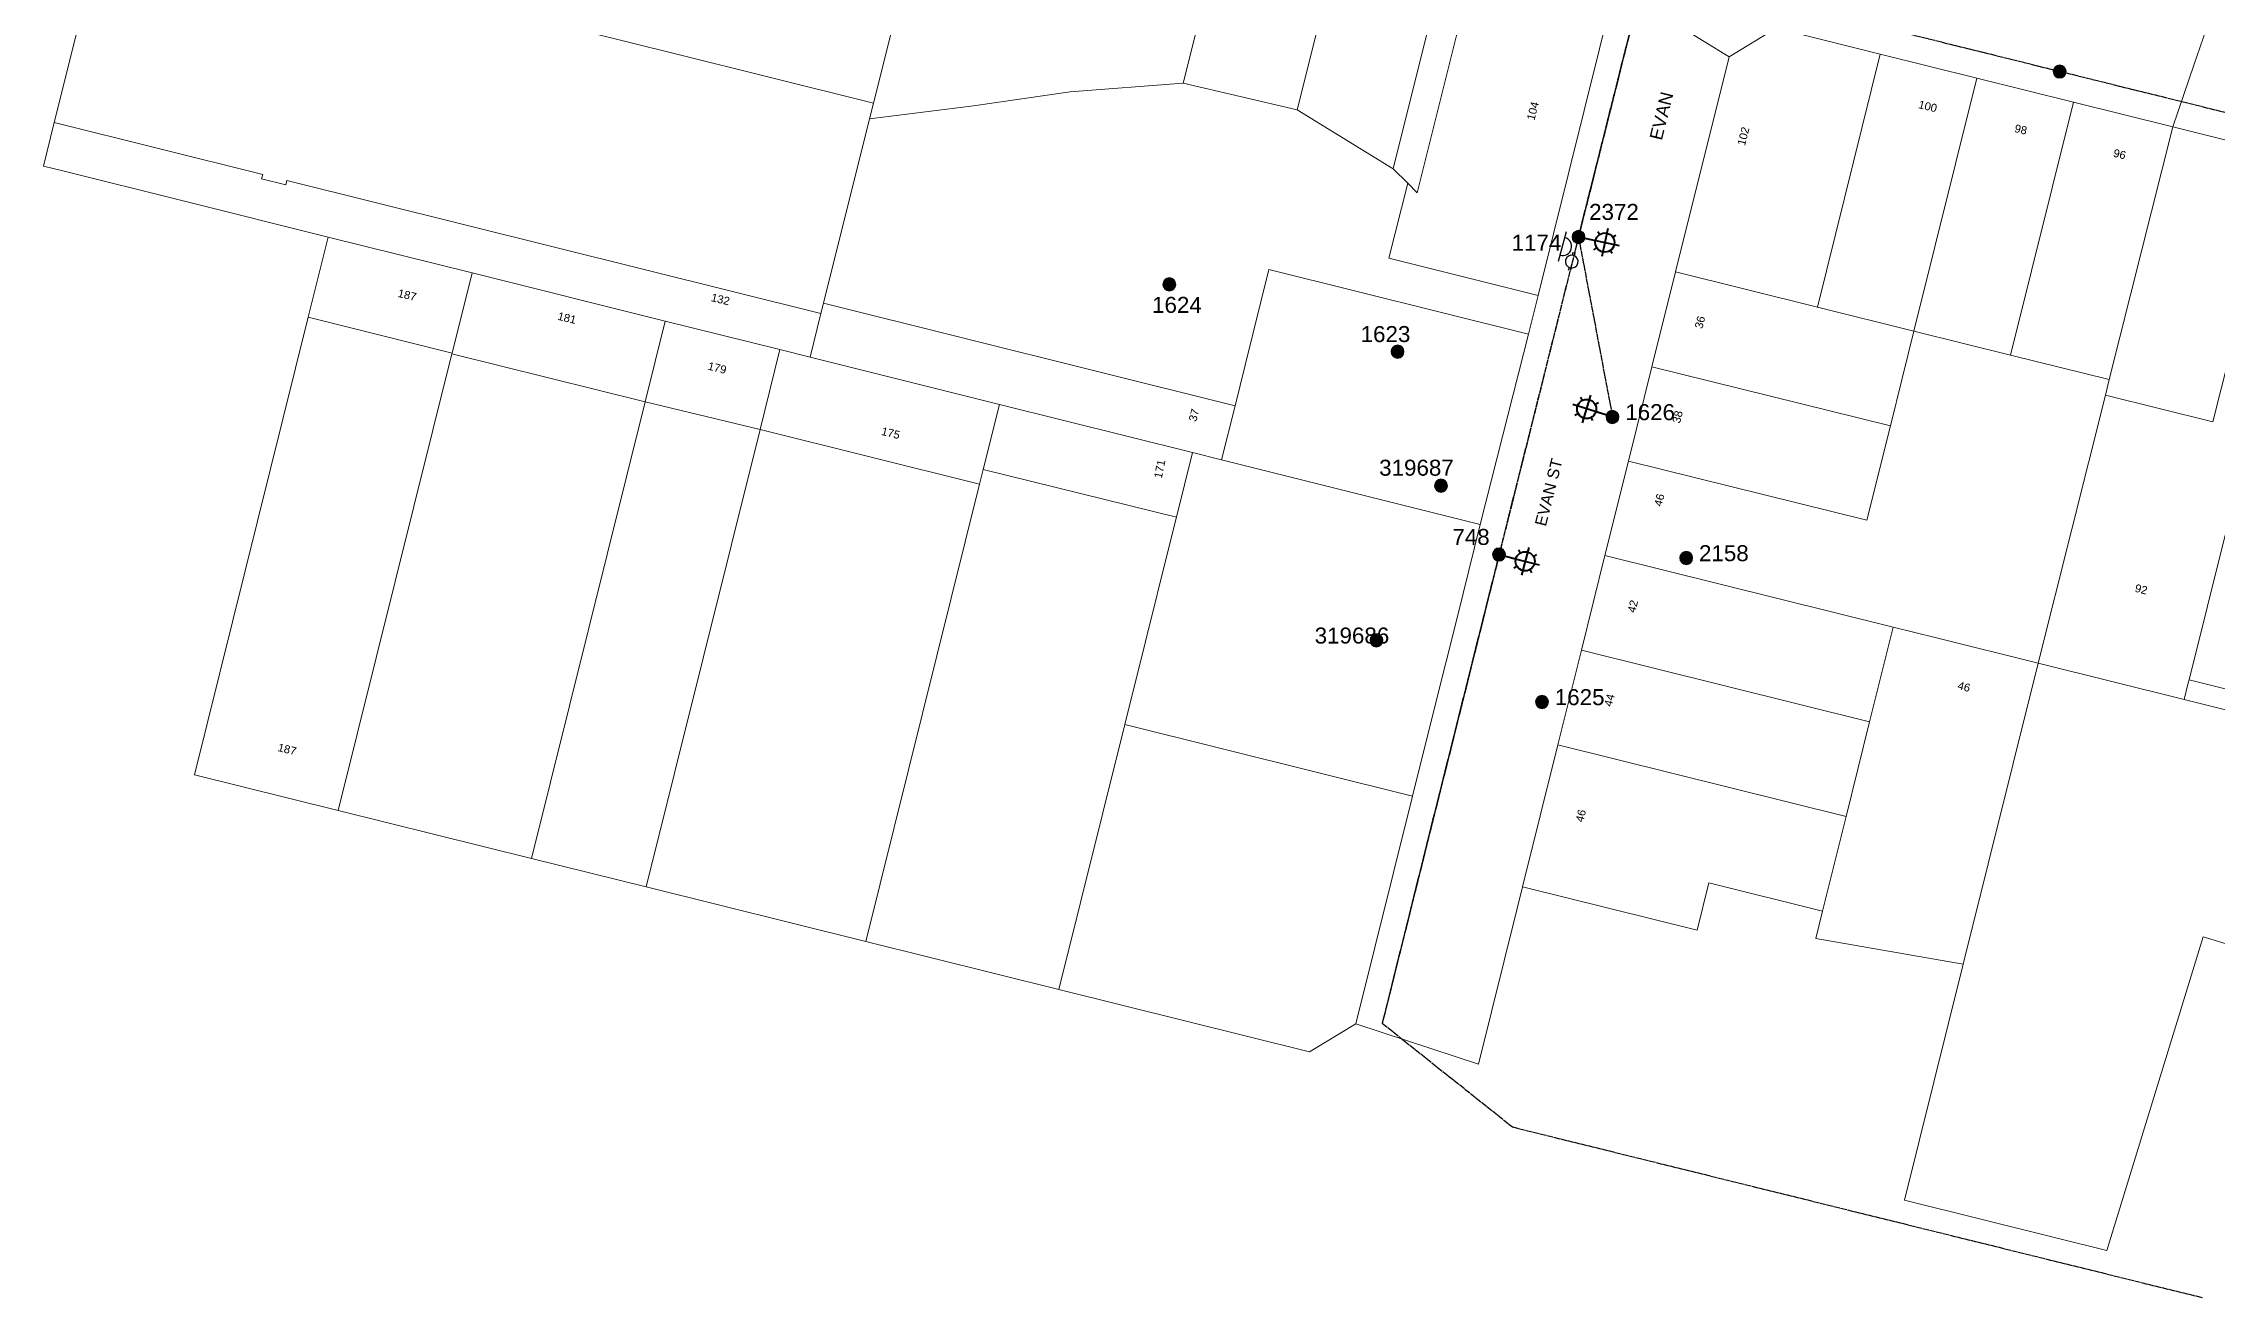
# Model space of a CAD drawing. Header units: metres. Extents: x 286890 to 287414, y 6262219 to 6262662.
# Drawn here: x 286890 to 287229.5, y 6262226.2 to 6262422.2 of the extents above; entities that cross this region are included whole.
import ezdxf
from ezdxf.enums import TextEntityAlignment as Align

# ---------------------------------------------------------------- set-up
doc = ezdxf.new("R2010")
doc.units = ezdxf.units.M
doc.linetypes.add('Cable Exist OH', pattern=[1, 1, 0])
doc.layers.get('0').update_dxf_attribs({"color": 6})
for name, color, linetype in [('_User Miscellaneous1', 7, 'Continuous'), ('Equip_SP_HV_EXT', 7, 'Continuous'), ('Equip_SP_LV_EXT', 7, 'Continuous'), ('Equip_SP_SL_EXT', 7, 'Continuous'), ('Mains_HV_EXT', 7, 'Continuous'), ('Mains_LV_EXT', 7, 'Continuous'), ('Mains_SL_EXT', 7, 'Continuous'), ('SupportsOH_SP_TR_HV_LV_SL_EXT', 7, 'Continuous')]:
    doc.layers.add(name, color=color, linetype=linetype)
for name, color, linetype, lineweight in [('Cadastre Buildings_SP_EXT', 9, 'Continuous', 5), ('Cadastre Land Parcels_SP_EXT', 9, 'Continuous', 5), ('Cadastre Roads_SP_EXT', 9, 'Continuous', 5)]:
    doc.layers.add(name, color=color, linetype=linetype, lineweight=lineweight)
doc.styles.add('iecARIAL', font='arial.ttf', dxfattribs={"height": 2})
doc.styles.add('POLE_LABEL', font='arial.ttf')
doc.styles.get("Standard").update_dxf_attribs({"font": 'arial.ttf'})

# ---------------------------------------------------------------- blocks, each defined once
blk = doc.blocks.new('LV_OH_LINKS_OPEN_EXT')
for p, q in [((-0.17, 4.97), (-0.17, 5.46)), ((0.17, 4.97), (0.17, 5.46)), ((-0.17, 3), (-0.17, 2.5)), ((0.17, 3), (0.17, 2.5))]:
    blk.add_line(p, q)
blk.add_lwpolyline([(0, 2.99, 1), (0, 4.98, 1)], format="xyb", close=True)
at = {"flags": 9}
for tag, p in [('ACTUAL_STATUS', (0, 0)), ('CONSTRUCTED_VOLTAGE', (0, -0.2)), ('OPERATING_VOLTAGE', (0, -0.6)), ('ORIENTATION', (0, -0.8)), ('OWNED_BY', (0, -1)), ('STATE', (0, -1.2)), ('SWITCH_TYPE', (0, -1.4)), ('NO_PHASES', (0, -0.4)), ('USAGE', (0, -1.6)), ('LEGEND', (0, -1.8)), ('NOTES', (0, -2))]:
    blk.add_attdef(tag, text='', height=0.2, dxfattribs=at).set_placement(p, align=Align.MIDDLE_LEFT)
at = {"flags": 1}
blk.add_attdef('Z', (0, 0), '', height=0.2, dxfattribs=at)
blk = doc.blocks.new('SL_LANTERN_EXT')
at = {"lineweight": 40}
for p, q in [((-2.25, 4.22), (2.25, 4.22)), ((-1.46, 5.68), (-1.06, 5.28)), ((0, 1.97), (0, 6.47)), ((1.46, 5.68), (1.06, 5.28)), ((-1.46, 2.76), (-1.06, 3.16)), ((0, 0), (0, 2.72)), ((1.46, 2.76), (1.06, 3.16))]:
    blk.add_line(p, q, dxfattribs=at)
blk.add_circle((0, 4.22), 1.5, dxfattribs=at)
at = {"style": 'iecARIAL', "flags": 8}
blk.add_attdef('ASSET_NUM', (1.5, 1.5), '', height=2.5, dxfattribs=at)
for tag, p, height, flags in [('OPERATING_VOLTAGE', (0.98, -1.65), 0.2, 9), ('ORIENTATION', (0.98, -1.85), 0.2, 9), ('OWNED_BY', (0.98, -2.05), 0.2, 9), ('STATE', (0.98, -2.25), 0.2, 9), ('CONSTRUCTED_VOLTAGE', (0.98, -0.65), 0.2, 9), ('CONTROL_TYPE', (0.98, -0.85), 0.2, 9), ('LANTERN_PURPOSE', (0.98, -1.05), 0.2, 9), ('LANTERN_TYPE', (0.98, -1.25), 0.2, 9), ('NO_PHASES', (0.98, -1.45), 0.2, 9), ('USAGE', (0.98, -2.45), 0.2, 9), ('CEXIST', (0.98, -2.65), 0.2, 9), ('CNEW', (0.98, -2.85), 0.2, 9), ('CNUMBER', (0.98, -3.05), 0.2, 9), ('CREMOVE', (0.98, -3.25), 0.2, 9), ('CREPLACE', (0.98, -3.45), 0.2, 9), ('LNUMBER', (2.18, -3.25), 2.5, 8), ('LKINGHEIGHT', (0.98, -3.65), 0.2, 9), ('LBRACKET', (0.98, -3.85), 0.2, 9), ('LBRACKETVOCAB', (0.98, -4.05), 0.2, 9), ('LCATEGORY', (0.98, -4.25), 0.2, 9), ('LCHARGE1', (0.98, -4.45), 0.2, 9), ('LCHARGE1PERCENT', (0.98, -4.65), 0.2, 9), ('LCHARGE2', (0.98, -4.85), 0.2, 9), ('LCHARGE2PERCENT', (0.98, -5.05), 0.2, 9), ('LCHARGE3', (0.98, -5.25), 0.2, 9), ('LCHARGE3PERCENT', (0.98, -5.45), 0.2, 9), ('LEXIST', (0.98, -5.65), 0.2, 9), ('LLAMP', (0.98, -5.85), 0.2, 9), ('LLAMPVOCAB', (0.98, -6.05), 0.2, 9), ('LMAST', (0.98, -6.25), 0.2, 9), ('LMASTVOCAB', (0.98, -6.45), 0.2, 9), ('LNEW', (0.98, -6.65), 0.2, 9), ('LANTNUMBER', (0.98, -6.85), 0.2, 9), ('STREETNAME', (0.98, -9.25), 0.2, 9), ('SUBURB', (0.98, -9.45), 0.2, 1), ('LOUTREACH', (0.98, -7.25), 0.2, 9), ('LOUTREACHVOCAB', (0.98, -7.45), 0.2, 9), ('LRATECODE', (0.98, -7.65), 0.2, 9), ('LREMOVE', (0.98, -7.85), 0.2, 9), ('LREPLACE', (0.98, -8.05), 0.2, 9), ('LTYPE', (0.98, -8.25), 0.2, 9), ('LTYPEVOCAB', (0.98, -8.45), 0.2, 9), ('LEGEND', (0.98, -8.65), 0.2, 9), ('LOCATION', (0.98, -8.85), 0.2, 9), ('NOTES', (0.98, -9.05), 0.2, 9)]:
    blk.add_attdef(tag, p, '', height=height, dxfattribs=dict(flags=flags))
blk = doc.blocks.new('POLE_EXT')
blk.add_hatch(color=256).paths.add_polyline_path([(-1, 0, 1), (1, 0, 1)])
blk.add_lwpolyline([(-1, 0, 1), (1, 0, 1)], format="xyb", close=True)
for tag, height, flags, p in [('pNumber', 2.5, 8, (-17.84, 2.07)), ('OWNED_BY', 0.2, 9, (1.35, -0.4)), ('SPECIAL_USE', 0.2, 9, (1.35, -0.8)), ('STATE', 0.2, 9, (1.35, -1)), ('cLV', 0.2, 9, (1.35, -1.4)), ('hDepth', 0.2, 9, (1.35, -1.6)), ('hDia', 0.2, 9, (1.35, -1.8)), ('cHV', 0.2, 9, (1.35, -2)), ('cLinedev', 0.2, 9, (1.35, -3.4)), ('PARENT', 0.2, 9, (1.35, -0.6)), ('USAGE', 0.2, 9, (1.35, -1.2)), ('LBRACKET', 0.2, 9, (1.35, -2.2)), ('LExisting', 0.2, 9, (1.35, -2.4)), ('LANTNUMBER', 0.2, 9, (1.35, -2.6)), ('LOther', 0.2, 9, (1.35, -2.8)), ('LRemove', 0.2, 9, (1.35, -3)), ('LEGEND', 0.2, 9, (1.35, -3.2)), ('pExisting', 0.2, 9, (1.35, -3.8)), ('pFooting', 0.2, 9, (1.35, -4.4)), ('pNew', 0.2, 9, (1.35, -4.6)), ('pRelocate', 0.2, 9, (1.35, -5)), ('pRemove', 0.2, 9, (1.35, -5.2)), ('pReplace', 0.2, 9, (1.35, -5.4)), ('pStay', 0.2, 9, (1.35, -5.6)), ('pType', 0.2, 9, (1.35, -5.8)), ('cspan', 0.2, 9, (1.35, -6)), ('STREETNAME', 0.2, 9, (1.35, -6.2)), ('SUBURB', 0.2, 9, (1.35, -6.4)), ('LOCATION', 0.2, 9, (1.35, -3.6)), ('PFNUMBER', 0.2, 9, (1.35, -4)), ('NEWPFNUMBER', 0.2, 9, (1.35, -4.2)), ('NOTES', 0.2, 9, (1.35, -6.6)), ('MAINTAINED_BY', 0.2, 9, (1.36, -6.81)), ('OPERATED_BY', 0.2, 9, (1.36, -7.01))]:
    blk.add_attdef(tag, text='', height=height, dxfattribs=dict(flags=flags)).set_placement(p, align=Align.MIDDLE_LEFT)
at = {"style": 'POLE_LABEL'}
for tag, height, flags, p in [('STRUCTURE_PLANT_NUMBER', 0.2, 9, (1.35, 0.03)), ('ASSET_NUM', 2.5, 8, (2, 2)), ('STREET_CODE', 0.2, 9, (1.35, -0.2))]:
    blk.add_attdef(tag, text='', height=height, dxfattribs=dict(at, flags=flags)).set_placement(p, align=Align.MIDDLE_LEFT)
at = {"flags": 1}
blk.add_attdef('Z', (1.35, -7.33), '', height=0.2, dxfattribs=at)
blk = doc.blocks.new('HV_USL_CLOSED_EXT')
blk.add_line((2.4, 5.5), (-2.4, 5.5))
blk.add_lwpolyline([(1.44, 5.5, 0.414214), (0, 6.94, 0.414214), (-1.44, 5.5)], format="xyb")
for tag, height, flags, p in [('STREET_CODE', 0.2, 9, (1.5, 0)), ('ASSET_NUM', 2.5, 8, (2, 2)), ('ACTUAL_STATUS', 0.2, 9, (1.5, -0.2)), ('CONSTRUCTED_VOLTAGE', 0.2, 9, (1.5, -0.4)), ('OPERATING_VOLTAGE', 0.2, 9, (1.5, -0.8)), ('ORIENTATION', 0.2, 9, (1.5, -1)), ('OWNED_BY', 0.2, 9, (1.5, -1.2)), ('OPERATED_BY', 0.2, 9, (1.5, -1.4)), ('STATE', 0.2, 9, (1.5, -1.8)), ('SWITCH_TYPE', 0.2, 9, (1.5, -2)), ('STREETNAME', 0.2, 9, (1.5, -2.8)), ('SUBURB', 0.2, 9, (1.5, -3)), ('NO_PHASES', 0.2, 9, (1.5, -0.6)), ('MAINTAINED_BY', 0.2, 9, (1.5, -1.6)), ('USAGE', 0.2, 9, (1.5, -2.2)), ('LEGEND', 0.2, 9, (1.5, -2.4)), ('LOCATION', 0.2, 9, (1.5, -2.6)), ('NOTES', 0.2, 9, (1.5, -3.2)), ('LABEL_ALIGNMENT', 0.2, 9, (1.5, -3.4)), ('Z', 0.2, 1, (1.5, -3.6))]:
    blk.add_attdef(tag, text='', height=height, dxfattribs=dict(flags=flags)).set_placement(p, align=Align.MIDDLE_LEFT)

msp = doc.modelspace()

# ---------------------------------------------------------------- linework, layer by layer
at = {"layer": 'Cadastre Buildings_SP_EXT', "color": 7, "linetype": 'Continuous'}
for points in [[(287019.03, 6262410.43), (287019.64, 6262412.87), (287003.13, 6262416.99), (286988.9, 6262420.55), (286975.29, 6262423.95), (286960.5, 6262427.64), (286945.71, 6262431.33), (286931.33, 6262434.92), (286916.14, 6262438.71), (286927.22, 6262483.07), (286910.95, 6262487.13), (286891.66, 6262409.87), (286924.22, 6262401.75), (286924.05, 6262401.07), (286927.84, 6262400.12), (286928.01, 6262400.8), (287011.44, 6262380), (287011.84, 6262381.62), (287019.03, 6262410.43)], [(287121.97, 6262376.77), (287123.48, 6262382.86), (287100.19, 6262388.67), (287103.11, 6262400.37), (287100.82, 6262402.65), (287085.84, 6262411.86), (287068.03, 6262416.04), (287050.4, 6262414.66), (287035.25, 6262412.47), (287019.03, 6262410.43), (287011.84, 6262381.62), (287076.14, 6262365.59), (287077.72, 6262371.92), (287081.44, 6262386.88), (287121.97, 6262376.77)], [(287121.97, 6262376.77), (287081.44, 6262386.88), (287077.72, 6262371.92), (287076.14, 6262365.59), (287074.04, 6262357.16), (287114.45, 6262347.06), (287117.98, 6262361.02), (287121.97, 6262376.77)], [(287036.23, 6262353.37), (287001.92, 6262361.9), (286984.13, 6262290.39), (287018.44, 6262281.86), (287036.23, 6262353.37)], [(287074.04, 6262357.16), (287069.49, 6262358.29), (287066.98, 6262348.2), (287065.85, 6262343.65), (287062.15, 6262328.77), (287058.92, 6262315.8), (287103.89, 6262304.61), (287107.26, 6262318.18), (287110.87, 6262332.68), (287114.45, 6262347.06), (287074.04, 6262357.16)], [(287058.92, 6262315.8), (287062.15, 6262328.77), (287065.85, 6262343.65), (287066.98, 6262348.2), (287036.79, 6262355.63), (287036.23, 6262353.37), (287018.44, 6262281.86), (287048.61, 6262274.37), (287058.92, 6262315.8)]]:
    msp.add_lwpolyline(points, close=True, dxfattribs=at)
at = {"layer": 'Cadastre Buildings_SP_EXT', "linetype": 'Continuous'}
for points in [[(287260.38, 6262399.79), (287245.29, 6262403.55), (287225.19, 6262322.78), (287240.27, 6262319.01), (287260.38, 6262399.79)], [(286983.96, 6262366.19), (286953.79, 6262373.72), (286936.03, 6262302.34), (286966.2, 6262294.84), (286983.96, 6262366.19)], [(287001.92, 6262361.9), (286983.96, 6262366.19), (286966.2, 6262294.84), (286984.13, 6262290.39), (287001.92, 6262361.9)], [(287259.81, 6262310.91), (287247.05, 6262314.08), (287240.75, 6262315.65), (287224.42, 6262319.71), (287201.6, 6262325.38), (287189.9, 6262278.31), (287180.73, 6262241.44), (287204.61, 6262235.5), (287212.36, 6262233.57), (287227.41, 6262282.62), (287250.98, 6262275.39), (287259.81, 6262310.91)], [(287095.03, 6262269.02), (287103.89, 6262304.61), (287058.92, 6262315.8), (287048.61, 6262274.37), (287087.75, 6262264.64), (287095.03, 6262269.02)]]:
    msp.add_lwpolyline(points, close=True, dxfattribs=at)
at = {"layer": 'Cadastre Land Parcels_SP_EXT', "color": 7, "linetype": 'Continuous'}
for points in [[(287030.72, 6262457.23), (287016.26, 6262460.84), (287001.8, 6262464.45), (286986.36, 6262468.3), (286975.29, 6262423.95), (286988.9, 6262420.55), (287003.13, 6262416.99), (287019.64, 6262412.87), (287030.72, 6262457.23)], [(287068.03, 6262416.04), (287075.52, 6262446.04), (287045.97, 6262453.42), (287030.72, 6262457.23), (287019.64, 6262412.87), (287019.03, 6262410.43), (287035.25, 6262412.47), (287050.4, 6262414.66), (287068.03, 6262416.04)], [(287093.28, 6262441.61), (287075.52, 6262446.04), (287068.03, 6262416.04), (287085.84, 6262411.86), (287093.28, 6262441.61)], [(287109.55, 6262437.55), (287093.28, 6262441.61), (287085.84, 6262411.86), (287100.82, 6262402.65), (287109.55, 6262437.55)], [(287135.5, 6262431.07), (287113.98, 6262436.44), (287104.6, 6262398.89), (287103.11, 6262400.37), (287100.19, 6262388.67), (287123.48, 6262382.86), (287135.5, 6262431.07)], [(287113.98, 6262436.44), (287109.55, 6262437.55), (287100.82, 6262402.65), (287103.11, 6262400.37), (287104.6, 6262398.89), (287113.98, 6262436.44)], [(287176.95, 6262420.56), (287160.71, 6262424.6), (287153.32, 6262420.16), (287144.97, 6262386.55), (287167.12, 6262381.03), (287176.95, 6262420.56)], [(287192.03, 6262416.81), (287176.95, 6262420.56), (287167.12, 6262381.03), (287182.21, 6262377.28), (287192.03, 6262416.81)], [(287197.29, 6262373.52), (287182.21, 6262377.28), (287192.03, 6262416.81), (287207.12, 6262413.05), (287197.29, 6262373.52)], [(287212.73, 6262369.68), (287197.29, 6262373.52), (287207.12, 6262413.05), (287222.66, 6262409.18), (287212.73, 6262369.68)], [(287182.21, 6262377.28), (287167.12, 6262381.03), (287144.97, 6262386.55), (287141.24, 6262371.7), (287178.53, 6262362.49), (287182.21, 6262377.28)], [(287076.14, 6262365.59), (287011.84, 6262381.62), (287011.44, 6262380), (287009.74, 6262373.19), (287039.33, 6262365.82), (287069.49, 6262358.29), (287074.04, 6262357.16), (287076.14, 6262365.59)], [(287197.29, 6262373.52), (287182.21, 6262377.28), (287178.53, 6262362.49), (287174.86, 6262347.7), (287137.61, 6262356.96), (287133.94, 6262342.19), (287178.95, 6262331.01), (287185.73, 6262329.32), (287201.6, 6262325.38), (287212.12, 6262367.26), (287212.73, 6262369.68), (287197.29, 6262373.52)], [(287039.33, 6262365.82), (287009.74, 6262373.19), (287005.02, 6262374.37), (287001.92, 6262361.9), (287036.23, 6262353.37), (287036.79, 6262355.63), (287039.33, 6262365.82)], [(287178.53, 6262362.49), (287141.24, 6262371.7), (287137.61, 6262356.96), (287174.86, 6262347.7), (287178.53, 6262362.49)], [(287069.49, 6262358.29), (287039.33, 6262365.82), (287036.79, 6262355.63), (287066.98, 6262348.2), (287069.49, 6262358.29)]]:
    msp.add_lwpolyline(points, close=True, dxfattribs=at)
at = {"layer": 'Cadastre Land Parcels_SP_EXT', "linetype": 'Continuous'}
for points in [[(286924.05, 6262401.07), (286924.22, 6262401.75), (286891.66, 6262409.87), (286889.96, 6262403.06), (286892.76, 6262402.36), (286911.99, 6262397.57), (286934.46, 6262391.97), (286956.94, 6262386.36), (286987.11, 6262378.84), (287005.02, 6262374.37), (287009.74, 6262373.19), (287011.44, 6262380), (286928.01, 6262400.8), (286927.84, 6262400.12), (286924.05, 6262401.07)], [(287239.46, 6262405), (287222.66, 6262409.18), (287212.73, 6262369.68), (287212.12, 6262367.26), (287228.93, 6262363.07), (287239.46, 6262405)], [(287245.29, 6262403.55), (287239.46, 6262405), (287228.93, 6262363.07), (287212.12, 6262367.26), (287201.6, 6262325.38), (287224.42, 6262319.71), (287225.01, 6262322.08), (287225.19, 6262322.78), (287245.29, 6262403.55)], [(286956.94, 6262386.36), (286934.46, 6262391.97), (286931.34, 6262379.43), (286953.82, 6262373.84), (286956.94, 6262386.36)], [(286987.11, 6262378.84), (286956.94, 6262386.36), (286953.82, 6262373.84), (286953.79, 6262373.72), (286983.96, 6262366.19), (286987.11, 6262378.84)], [(286953.79, 6262373.72), (286953.82, 6262373.84), (286931.34, 6262379.43), (286913.55, 6262307.92), (286936.03, 6262302.34), (286953.79, 6262373.72)], [(287005.02, 6262374.37), (286987.11, 6262378.84), (286983.96, 6262366.19), (287001.92, 6262361.9), (287005.02, 6262374.37)], [(287178.95, 6262331.01), (287133.94, 6262342.19), (287130.27, 6262327.4), (287175.28, 6262316.22), (287178.95, 6262331.01)], [(287201.6, 6262325.38), (287185.73, 6262329.32), (287178.95, 6262331.01), (287175.28, 6262316.22), (287171.6, 6262301.43), (287167.92, 6262286.63), (287166.86, 6262282.33), (287189.9, 6262278.31), (287201.6, 6262325.38)], [(287175.28, 6262316.22), (287130.27, 6262327.4), (287126.59, 6262312.61), (287171.6, 6262301.43), (287175.28, 6262316.22)], [(287247.81, 6262317.12), (287240.27, 6262319.01), (287225.19, 6262322.78), (287225.01, 6262322.08), (287224.42, 6262319.71), (287240.75, 6262315.65), (287247.05, 6262314.08), (287247.81, 6262317.12)], [(287171.6, 6262301.43), (287126.59, 6262312.61), (287121.07, 6262290.42), (287148.34, 6262283.64), (287150.17, 6262291.04), (287167.92, 6262286.63), (287171.6, 6262301.43)]]:
    msp.add_lwpolyline(points, close=True, dxfattribs=at)
at = {"layer": 'Cadastre Roads_SP_EXT', "linetype": 'Continuous'}
for points in [[(287190.39, 6262438.12), (287159.86, 6262445.69), (287160.28, 6262435.18), (287160.71, 6262424.6), (287176.95, 6262420.56), (287192.03, 6262416.81), (287207.12, 6262413.05), (287222.66, 6262409.18), (287226.01, 6262418.99), (287229.25, 6262428.48), (287207.9, 6262433.78), (287190.39, 6262438.12)], [(287153.32, 6262420.16), (287145.55, 6262424.91), (287135.5, 6262431.07), (287123.48, 6262382.86), (287121.97, 6262376.77), (287117.98, 6262361.02), (287114.45, 6262347.06), (287110.87, 6262332.68), (287107.26, 6262318.18), (287103.89, 6262304.61), (287095.03, 6262269.02), (287103.09, 6262266.36), (287114.18, 6262262.69), (287120.23, 6262287.02), (287121.07, 6262290.42), (287126.59, 6262312.61), (287130.27, 6262327.4), (287133.94, 6262342.19), (287137.61, 6262356.96), (287141.24, 6262371.7), (287144.97, 6262386.55), (287153.32, 6262420.16)]]:
    msp.add_lwpolyline(points, close=True, dxfattribs=at)
at = {"layer": 'Mains_HV_EXT', "linetype": 'Cable Exist OH'}
for points in [[(287140.37, 6262434.12), (287129.8, 6262391.98)], [(287372.33, 6262376.37), (287176.51, 6262424.89)], [(287129.8, 6262391.98), (287099.14, 6262269.1), (287119.49, 6262252.88), (287227.27, 6262226.22)]]:
    msp.add_lwpolyline(points, dxfattribs=at)
at = {"layer": 'Mains_LV_EXT', "linetype": 'Cable Exist OH'}
for points in [[(287129.8, 6262391.98), (287140.37, 6262434.12)], [(287129.8, 6262391.98), (287117.38, 6262342.35)], [(287117.38, 6262342.35), (287106.18, 6262297.48), (287099.14, 6262269.1)]]:
    msp.add_lwpolyline(points, dxfattribs=at)
at = {"layer": 'Mains_SL_EXT', "linetype": 'Cable Exist OH'}
for points in [[(287140.37, 6262434.12), (287129.8, 6262391.98)], [(287129.8, 6262391.98), (287117.38, 6262342.35)], [(287129.8, 6262391.98), (287135.11, 6262363.85)], [(287117.38, 6262342.35), (287106.18, 6262297.48)]]:
    msp.add_lwpolyline(points, dxfattribs=at)

# ---------------------------------------------------------------- block references
at = {"layer": 'Equip_SP_HV_EXT'}
ref = msp.add_blockref('HV_USL_CLOSED_EXT', (287121.99, 6262391.98), dxfattribs=dict(at, rotation=254.5338670221394))
ref.add_attrib('ASSET_NUM', '1174', dxfattribs={"layer": '0', "height": 2.5}).set_placement((287127.12, 6262389.09), align=Align.BOTTOM_RIGHT)
at = {"layer": 'Equip_SP_LV_EXT', "rotation": 164.642241804912}
msp.add_blockref('LV_OH_LINKS_OPEN_EXT', (287129.8, 6262391.98), dxfattribs=at)
at = {"layer": 'Equip_SP_SL_EXT'}
for p, rotation in [((287129.8, 6262391.98), 258.0706504480107), ((287135.11, 6262363.85), 72.70429919409321), ((287117.38, 6262342.35), 255.4988450942364)]:
    msp.add_blockref('SL_LANTERN_EXT', p, dxfattribs=dict(at, rotation=rotation))
at = {"layer": 'SupportsOH_SP_TR_HV_LV_SL_EXT'}
msp.add_blockref('POLE_EXT', (287204.97, 6262417.83), dxfattribs=at)
ref = msp.add_blockref('POLE_EXT', (287129.8, 6262391.98), dxfattribs=at)
ref.add_attrib('ASSET_NUM', '2372', dxfattribs={"layer": '0', "height": 2.5, "rotation": 359.9901, "style": 'POLE_LABEL'}).set_placement((287139.23, 6262393.9), align=Align.BOTTOM_RIGHT)
ref = msp.add_blockref('POLE_EXT', (287065.88, 6262384.57), dxfattribs=at)
ref.add_attrib('ASSET_NUM', '1624', dxfattribs={"layer": '0', "height": 2.5, "rotation": 359.9824, "style": 'POLE_LABEL'}).set_placement((287067.06, 6262382.62), align=Align.TOP_CENTER)
ref = msp.add_blockref('POLE_EXT', (287101.53, 6262374.06), dxfattribs=at)
ref.add_attrib('ASSET_NUM', '1623', dxfattribs={"layer": '0', "height": 2.5, "rotation": 0.0512, "style": 'POLE_LABEL'}).set_placement((287103.53, 6262374.81), align=Align.BOTTOM_RIGHT)
ref = msp.add_blockref('POLE_EXT', (287135.11, 6262363.85), dxfattribs=at)
ref.add_attrib('ASSET_NUM', '1626', dxfattribs={"layer": '0', "height": 2.5, "style": 'POLE_LABEL'}).set_placement((287137.11, 6262364.6), align=Align.MIDDLE_LEFT)
ref = msp.add_blockref('POLE_EXT', (287108.31, 6262353.11), dxfattribs=at)
ref.add_attrib('ASSET_NUM', '319687', dxfattribs={"layer": '0', "height": 2.5, "style": 'POLE_LABEL'}).set_placement((287110.31, 6262355.92), align=Align.MIDDLE_RIGHT)
ref = msp.add_blockref('POLE_EXT', (287117.38, 6262342.35), dxfattribs=at)
ref.add_attrib('ASSET_NUM', '748', dxfattribs={"layer": '0', "height": 2.5, "rotation": 0.0344, "style": 'POLE_LABEL'}).set_placement((287115.92, 6262343.1), align=Align.BOTTOM_RIGHT)
ref = msp.add_blockref('POLE_EXT', (287146.63, 6262341.81), dxfattribs=at)
ref.add_attrib('ASSET_NUM', '2158', dxfattribs={"layer": '0', "height": 2.5, "style": 'POLE_LABEL'}).set_placement((287148.63, 6262342.56), align=Align.MIDDLE_LEFT)
ref = msp.add_blockref('POLE_EXT', (287098.23, 6262328.94), dxfattribs=at)
ref.add_attrib('ASSET_NUM', '319686', dxfattribs={"layer": '0', "height": 2.5, "style": 'POLE_LABEL'}).set_placement((287100.23, 6262329.69), align=Align.MIDDLE_RIGHT)
ref = msp.add_blockref('POLE_EXT', (287124.1, 6262319.31), dxfattribs=at)
ref.add_attrib('ASSET_NUM', '1625', dxfattribs={"layer": '0', "height": 2.5, "style": 'POLE_LABEL'}).set_placement((287126.1, 6262320.06), align=Align.MIDDLE_LEFT)

# ---------------------------------------------------------------- texts
at = {"layer": '_User Miscellaneous1'}
for s, rotation, p in [('187', 346.8356, (286945.23, 6262382.63)), ('132', 346.4918, (286994.18, 6262381.97)), ('181', 346.4725, (286970.2, 6262379.06)), ('179', 345.9724, (286993.67, 6262371.27)), ('38', 76.0336, (287145.65, 6262362.77)), ('46', 75.8436, (287142.79, 6262349.78)), ('92', 345.8853, (287216.63, 6262336.55)), ('42', 75.9265, (287138.65, 6262333.16)), ('44', 75.7589, (287134.98, 6262318.49)), ('46', 344.9408, (287188.94, 6262321.35)), ('187', 346.0676, (286926.47, 6262311.66)), ('46', 75.8353, (287130.52, 6262300.43))]:
    msp.add_text(s, height=1.25, rotation=rotation, dxfattribs=at).set_placement(p)
at = {"layer": 'Cadastre Land Parcels_SP_EXT', "color": 7}
for s, rotation, p in [('104', 75.6882, (287122.91, 6262410.11)), ('100', 346.2725, (287182.81, 6262412.14)), ('102', 75.7918, (287155.81, 6262406.17)), ('98', 346.2062, (287197.82, 6262408.41)), ('96', 346.1627, (287213.26, 6262404.56)), ('36', 75.7968, (287149.14, 6262377.55)), ('37', 75.5207, (287070.08, 6262363.04)), ('175', 346.2269, (287020.78, 6262361.07)), ('171', 78.683, (287064.69, 6262354.17))]:
    msp.add_text(s, height=1.25, rotation=rotation, dxfattribs=at).set_placement(p)
at = {"layer": 'Cadastre Roads_SP_EXT', "color": 7}
for s, height, rotation, p in [('EVAN ', 2, 76.0685, (287142.81, 6262406.97)), ('EVAN ST', 1.8, 75.757, (287124.69, 6262346.65))]:
    msp.add_text(s, height=height, rotation=rotation, dxfattribs=at).set_placement(p)

doc.saveas('drawing.dxf')
